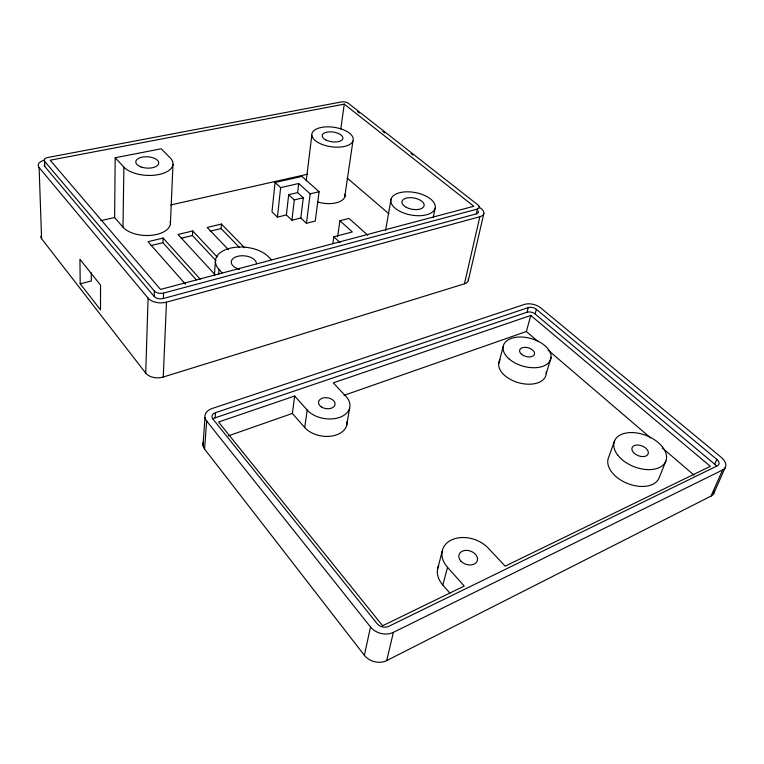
<?xml version="1.0" encoding="UTF-8"?>
<svg xmlns="http://www.w3.org/2000/svg" width="764" height="764" viewBox="0 0 764 764"><rect width="100%" height="100%" fill="white"/><g stroke="black" fill="none" stroke-linecap="round" stroke-linejoin="round"><path stroke-width="1.15" d="M170.238 221.34A24.964 13.303 2.7 0 1 152.542 235.188A24.964 13.303 2.7 0 1 122.994 227.175L114.619 217.549L115.192 157.776L161.194 148.779L170.162 157.814A25.871 12.749 3.3 0 1 158.654 174.564A25.871 12.749 3.3 0 1 123.883 167.115L115.192 157.776M122.994 227.175L123.883 167.115M468.294 278.669A10.906 6.007 12.3 0 1 464.445 283.807L163.248 377.015A12.969 8.203 1.4 0 1 145.723 373.109L148.073 298.141L39.107 167.507A12.1 5.911 0.9 0 1 44.627 160.096M154.194 296.499L154.385 291.055L44.57 161.29A6.074 2.951 1 0 1 47.846 157.489L341.451 101.927A5.061 2.263 8.4 0 1 348.403 103.35L478.149 205.115A5.701 2.846 12 0 1 477.385 209.069L476.287 213.891L163.362 298.495A6.8 3.963 2.4 0 1 154.194 296.499L44.732 166.418L44.57 161.29M196.405 279.968L162.923 242.675L163.104 238.053L147.977 241.691L185.49 284.179M163.362 298.495L163.591 293.07L477.385 209.069M163.248 377.015L166.476 302.162L479.859 216.728A11.364 5.72 12 0 0 481.349 208.773L478.531 206.566M170.41 223.661L172.989 164.346M215.964 260.677L192.433 235.513L192.7 230.948L178.012 234.481L215.133 274.773M214.388 275.193L215.41 261.049M202.976 445.469L205.019 417.45M204.58 449.06L206.662 421.021A14.019 9.369 3.6 0 1 212.191 408.482L524.467 304.416A11.813 6.57 15 0 1 540.673 307.882L721.178 457.273A14.124 8.289 23.3 0 1 722.601 469.994L711.007 496.113L386.699 660.583A16.12 13.083 16.6 0 1 364.361 655.292L204.58 449.06A13.752 9.454 3.3 0 1 203.463 441.812M239.227 247.221L221.092 228.57L221.426 224.043L207.168 227.471L228.503 249.732M218.666 274.142L219.029 269.406A28.469 16.006 5.4 0 1 229.544 248.357A28.469 16.006 5.4 0 1 268.126 256.484L271.363 259.75M213.08 418.92A6.981 4.689 3.5 0 1 215.152 417.812L215.563 412.656L528.268 307.596A5.911 3.285 15 0 1 536.395 309.334L716.823 459.384A7.067 4.145 23.3 0 1 717.501 465.734L388.589 626.413A8.242 6.532 15.9 0 1 377.196 623.739L212.831 418.93A7.01 4.679 3.6 0 1 215.563 412.656M275.059 182.472L271.994 211.895L277.456 217.129L286.385 214.951L291.934 220.204L300.806 218.007L306.44 223.279L315.255 221.063L319.094 191.726L301.961 176.417L275.059 182.472L280.636 187.629L277.456 217.129M286.385 214.951L288.677 194.705L297.626 192.623L303.279 197.78L300.806 218.007M291.934 220.204L294.302 199.91L288.677 194.705M297.626 192.623L298.705 183.503L280.636 187.629M306.211 180.887L311.808 135.218M306.44 223.279L310.146 193.836L298.705 183.503M346.971 421.566A23.121 15.423 8.7 0 1 331.318 436.12A23.121 15.423 8.7 0 1 304.712 427.525L292.364 413.439L294.665 396.029L218.542 422.014L382.64 625.764L464.245 586.064L447.551 567.346A26.921 19.597 18.8 0 1 451.6 539.909A26.921 19.597 18.8 0 1 488.301 548.151L505.176 566.143L710.348 466.327L530.808 315.446L333.257 382.859L345.996 396.44A23.397 15.318 8.7 0 1 339.55 417.411A23.397 15.318 8.7 0 1 307.195 410.067L294.665 396.029M340.811 128.954L344.258 104.133L50.185 160.22L160.488 289.441L473.823 206.261L344.258 104.133M304.712 427.525L307.195 410.067M332.827 243.754L333.82 236.792L352.328 231.95L339.923 220.739L348.995 218.437L367.78 235.226M337.583 236.792L339.923 220.739M344.717 197.026L352.92 141.082A20.905 9.837 8.1 0 0 325.607 126.91A20.905 9.837 8.1 0 0 319.046 143.059A20.905 9.837 8.1 0 0 352.92 141.082M346.627 425.577L349.587 408.253M385.6 230.298L391.063 198.984M433.245 217.463L435.108 208.219A22.528 11.431 10.4 0 0 404.423 191.936A22.528 11.431 10.4 0 0 399.572 211.16A22.528 11.431 10.4 0 0 435.108 208.219M364.361 655.292L370.521 626.967L206.662 421.021M464.445 283.807L479.859 216.728M468.37 280.273L483.87 213.414M386.699 660.583L393.393 632.353L722.601 469.994M437.505 569.333L442.098 551.637M498.749 363.33L503.094 346.913M449.853 593.084L442.824 585.071L447.551 567.346M215.152 417.812L526.998 312.237L528.268 307.596M344.058 395.341L526.358 331.509L530.808 315.446M716.317 465.964A7.038 4.154 23.4 0 0 714.722 464.197L535.096 313.975L536.395 309.334M546.222 373.682L551.092 357.323M614.657 440.647L608.641 457.378A27.246 16.865 21.7 0 0 627.387 483.431A27.246 16.865 21.7 0 0 659.17 477.739L665.874 461.036M714.722 464.197L716.823 459.384M713.566 493.783L725.179 467.692M228.312 435.862L292.364 413.439M80.201 283.797L100.504 309.869L100.533 285.115L79.924 259.282L80.201 283.797L91.327 280.98L91.288 272.844M151.071 245.55L162.923 242.675M181.173 238.253L192.433 235.513M210.148 231.225L221.092 228.57M310.146 193.836L319.094 191.726M294.302 199.91L303.279 197.78M100.743 220.662L114.619 217.549M170.668 204.962L307.567 174.211M357.504 111.515L359.376 112.996M382.831 131.408L384.712 132.888M410.984 153.516L412.856 154.987M347.19 178.05L388.895 213.767M526.358 331.509L538.142 341.603M548.113 350.151L650.565 437.887M662.35 447.981L694.075 475.16M333.82 236.792L340.095 242.589M221.426 224.043L244.585 247.746M192.7 230.948L217.119 256.924M219.029 269.406L222.181 272.805M163.104 238.053L200.197 279.166M40.712 236.324A11.594 6.198 -0.1 0 0 41.59 238.702L145.723 373.109M39.107 167.507L41.59 238.702M714.216 490.517A13.867 8.375 24 0 1 711.007 496.113M526.998 312.237A5.892 3.295 15 0 1 535.096 313.975M393.393 632.353A16.493 13.055 15.9 0 1 370.521 626.967M442.824 585.071A26.568 19.663 19.2 0 1 438.737 565.427M546.164 371.724A24.381 14.516 15.8 0 1 519.386 382.955A24.381 14.516 15.8 0 1 500.048 359.777M239.562 269.348A12.654 7.115 5.4 0 1 231.578 260.514A12.654 7.115 5.4 0 1 245.234 255.921A12.654 7.115 5.4 0 1 256.475 263.666M166.476 302.162A13.609 7.927 2.4 0 1 148.073 298.141M44.732 166.418A6.055 2.961 0.9 0 1 44.732 164.155M163.591 293.07A6.828 3.954 2.4 0 1 154.385 291.055M478.083 211.084A5.682 2.855 12 0 1 476.287 213.891M345.022 194.352A20.236 10.314 8 0 1 317.834 202.002M460.931 561.148A9.617 7 18.8 0 0 476.946 561.521A9.617 7 18.8 0 0 466.623 550.376A9.617 7 18.8 0 0 460.931 561.148M321.319 406.878A8.356 5.472 8.7 0 0 334.928 404.996A8.356 5.472 8.7 0 0 324.127 397.767A8.356 5.472 8.7 0 0 321.319 406.878M634.416 453.434A8.614 5.233 21.3 0 0 648.12 453.969A8.614 5.233 21.3 0 0 637.787 445.02A8.614 5.233 21.3 0 0 634.416 453.434M617.751 455.134A27.571 16.751 21.3 0 0 663.438 464.779A27.571 16.751 21.3 0 0 639.267 433.417A27.571 16.751 21.3 0 0 617.751 455.134M521.459 354.2A7.697 4.498 15.6 0 0 534.198 354.859A7.697 4.498 15.6 0 0 525.527 347.353A7.697 4.498 15.6 0 0 521.459 354.2M509.311 359.128A24.639 14.392 15.6 0 0 549.994 360.933A24.639 14.392 15.6 0 0 521.908 337.039A24.639 14.392 15.6 0 0 509.311 359.128M140.987 166.924A11.498 5.663 3.3 0 0 158.731 163.276A11.498 5.663 3.3 0 0 142.085 157.164A11.498 5.663 3.3 0 0 140.987 166.924M325.75 139.907A10.457 4.918 8.1 0 0 342.73 138.981A10.457 4.918 8.1 0 0 329.169 131.857A10.457 4.918 8.1 0 0 325.75 139.907M406.247 207.292A11.259 5.711 10.4 0 0 424.077 205.898A11.259 5.711 10.4 0 0 408.826 197.714A11.259 5.711 10.4 0 0 406.247 207.292"/></g></svg>
